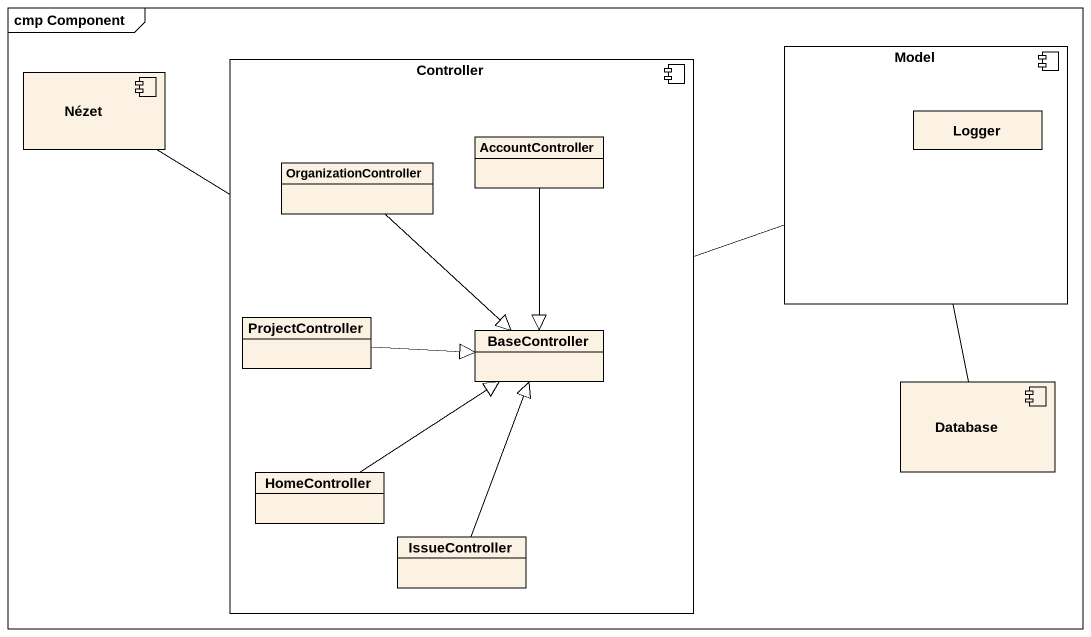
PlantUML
@startuml
mainframe cmp Component
allowmixing
hide circle
hide empty members
component Nézet
component Controller {
  class AccountController
  class OrganizationController
  class ProjectController
  class BaseController
  class HomeController
  class IssueController
}
component Model {
  class Logger
}
component "Database" as Database_
Nézet -- Controller
Controller -right- Model
Model -- Database_
AccountController --|> BaseController
OrganizationController --|> BaseController
ProjectController -right-|> BaseController
HomeController -up-|> BaseController
IssueController -up-|> BaseController
@enduml
